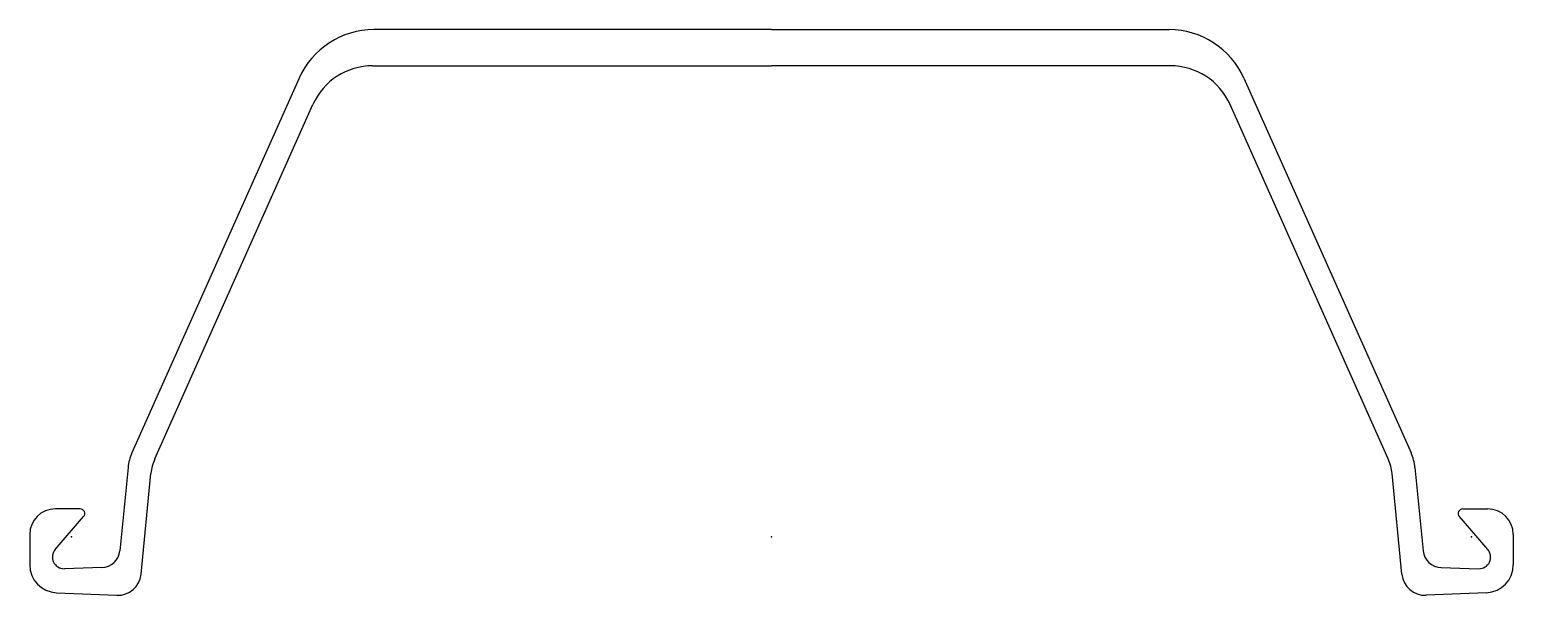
# Model space of a CAD drawing. Extents: x -18 to 618, y -25 to 218.
import ezdxf

# ---------------------------------------------------------------- set-up
doc = ezdxf.new("R2010")
doc.units = 0
doc.header["$MEASUREMENT"] = 0
doc.layers.get('0').update_dxf_attribs({"color": 5, "linetype": 'CONTINUOUS'})

msp = doc.modelspace()

# ---------------------------------------------------------------- linework, layer by layer
at = {"linetype": 'Continuous'}
for p, q in [((300, 217.5), (129.55618, 217.5)), ((300, 217.5), (470.44382, 217.5)), ((129.00859, 202), (300, 202)), ((470.99142, 202), (300, 202)), ((97.59531, 196.76546), (25.8251, 35.9688)), ((502.40469, 196.76546), (574.17493, 35.9688)), ((35.61442, 33.37873), (103.43781, 185.40768)), ((564.38556, 33.37873), (496.56219, 185.40768)), ((24.18347, 29.76434), (20.68611, -5.98643)), ((29.75016, -16.06927), (33.97399, 27.17463)), ((570.24982, -16.06927), (566.026, 27.17463)), ((575.81653, 29.76434), (579.3139, -5.98643)), ((-7.05832, -5.40073), (5.13666, 8.69125)), ((3.62432, 12), (-7, 12)), ((607.05835, -5.40073), (594.86334, 8.69125)), ((596.37567, 12), (607, 12)), ((-18, 1), (-18, -11.9991)), ((618, 1), (618, -11.9991)), ((12.9559, -13.20418), (-3.13261, -13.67051)), ((587.04407, -13.20418), (603.13263, -13.67051)), ((-6.50947, -23.98828), (19.37297, -25.08813)), ((606.50946, -23.98828), (580.62701, -25.08813))]:
    msp.add_line(p, q, dxfattribs=at)
for centre, radius, start, end in [((129.55618, 182.5), 35, 90, 155.94682), ((470.44382, 182.5), 35, 24.05318, 90), ((129.00859, 174), 28, 90, 155.95731), ((470.99142, 174), 28, 24.0427, 90), ((44.08845, 27.81711), 20, 155.94682, 174.41276), ((53.87926, 25.23039), 20, 155.95732, 174.42136), ((546.12073, 25.23039), 20, 5.57864, 24.04269), ((555.91156, 27.81711), 20, 5.58725, 24.05317), ((-7, 1), 11, 90, 180), ((3.62432, 10), 2, 319.1276, 90), ((596.37567, 10), 2, 90, 220.87255), ((607, 1), 11, 0, 90), ((-3.27748, -8.67261), 5, 139.12759, 271.66028), ((12.72412, -5.20754), 8, 271.66028, 354.41276), ((587.27588, -5.20754), 8, 185.58726, 268.33954), ((603.27747, -8.67261), 5, 268.34006, 40.8721), ((-6, -11.9991), 12, 180, 267.56673), ((606, -11.9991), 12, 272.43323, 0), ((19.79753, -15.09715), 10, 267.56673, 354.42136), ((580.20245, -15.09715), 10, 185.57864, 272.43328)]:
    msp.add_arc(centre, radius, start, end, dxfattribs=at)
for p in [(0, 0), (300, 0), (600, 0)]:
    msp.add_point(p, dxfattribs=at)

doc.saveas('drawing.dxf')
